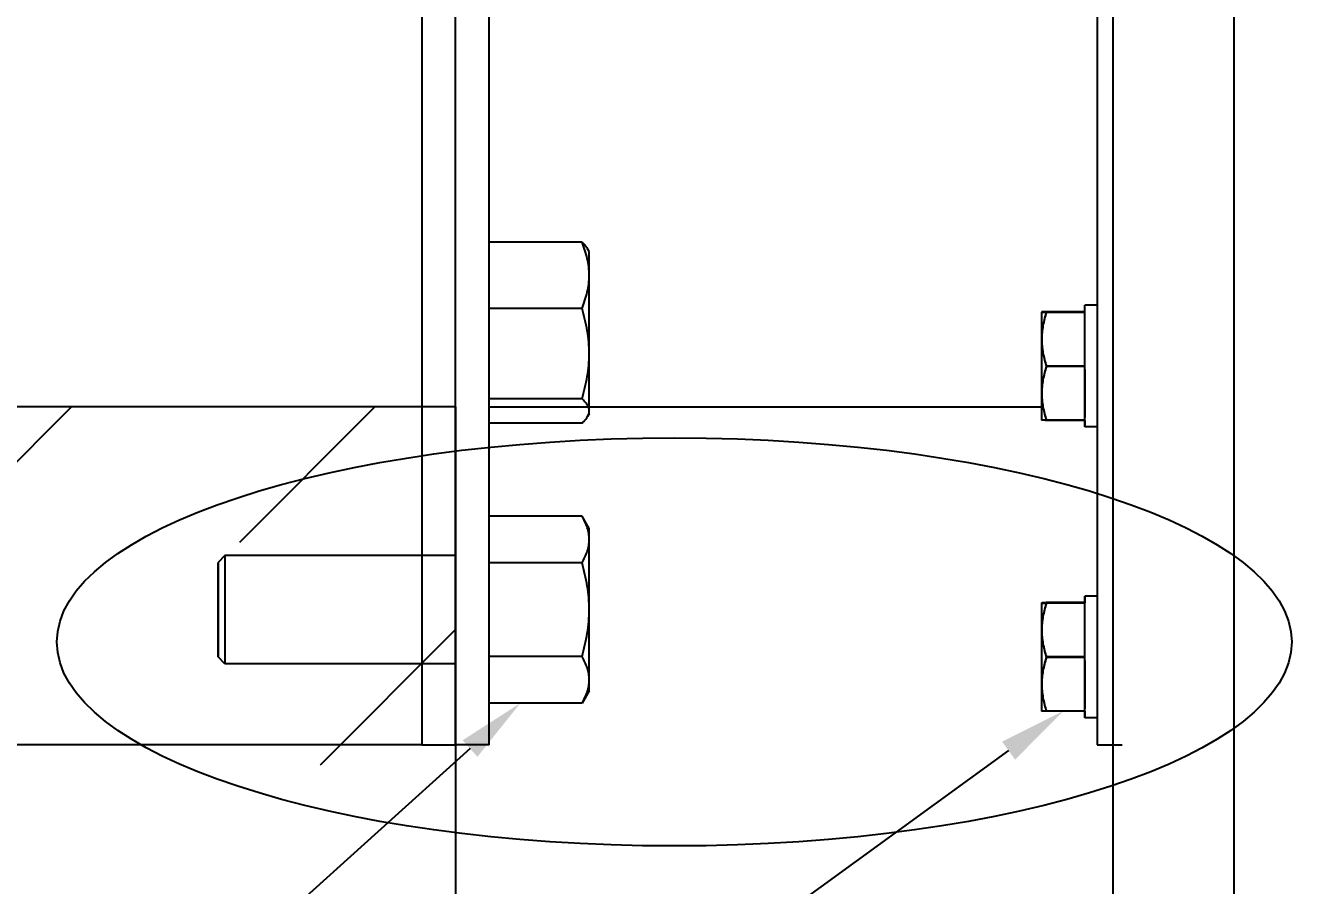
# Model space of a CAD drawing. Header units: millimetres. Extents: x 324 to 7054, y -67 to 2159.
# Drawn here: x 5983 to 6170.5, y 1331.1 to 1458.5 of the extents above; entities that cross this region are included whole.
import ezdxf
from ezdxf import colors
from ezdxf.entities.mleader import LeaderData, LeaderLine
from ezdxf.math import Vec2, Vec3

# ---------------------------------------------------------------- set-up
doc = ezdxf.new("R2010")
doc.units = ezdxf.units.MM
doc.header["$LTSCALE"] = 153.67
doc.header["$PDMODE"] = 3
doc.header["$PDSIZE"] = 8
doc.layers.get('0').update_dxf_attribs({"linetype": 'CONTINUOUS'})
doc.layers.get('Defpoints').update_dxf_attribs({"linetype": 'CONTINUOUS'})
doc.layers.add('00_BUW_DATUM', color=7, linetype='CONTINUOUS')
doc.layers.add('02___PRT_ALL_AXES', color=7, linetype='CONTINUOUS')
doc.styles.get("Standard").update_dxf_attribs({"font": 'times.ttf'})
doc.dimstyles.new('DIMSTYLE_1', dxfattribs={"dimtxt": 17.5, "dimasz": 17.5, "dimexe": 1.5, "dimexo": 1, "dimgap": 0.875, "dimtad": 1, "dimdsep": 46, "dimtxsty": 'Standard', "dimblk": '_FILLED', "dimblk1": '_FILLED', "dimblk2": '_FILLED', "dimcen": 0.09, "dimazin": 2, "dimtp": 0.01, "dimtm": 0.01, "dimtfac": 1, "dimtofl": 0, "dimtmove": 0, "dimatfit": 3, "dimldrblk": '_FILLED', "dimfxl": 1, "dimtolj": 1, "dimarcsym": 0})

# ---------------------------------------------------------------- blocks, each defined once
blk = doc.blocks.new('_FILLED')
at = {"color": 0, "linetype": 'ByBlock'}
blk.add_solid([(0, 0), (-1, 0.214), (-1, -0.214)], dxfattribs=at)
blk = doc.blocks.new('*D215')
at = {"color": 0, "linetype": 'ByBlock', "lineweight": -2}
for p, q in [((6041.66, 1671.98), (5814.92, 1671.98)), ((5816.42, 1654.48), (5816.42, 1369.48)), ((6041.66, 1351.98), (5814.92, 1351.98))]:
    blk.add_line(p, q, dxfattribs=at)
at = {"layer": 'Defpoints', "color": 0}
for p in [(6042.66, 1671.98), (5816.42, 1351.98), (6042.66, 1351.98)]:
    blk.add_point(p, dxfattribs=at)
at = {"color": 0, "linetype": 'ByBlock', "lineweight": -2, "xscale": 17.5, "yscale": 17.5, "zscale": 17.5}
for p, rotation in [((5816.42, 1671.98), 90), ((5816.42, 1351.98), 270)]:
    blk.add_blockref('_FILLED', p, dxfattribs=dict(at, rotation=rotation))
at = {"color": 0, "insert": (5792.21, 1528.57), "char_height": 17.5, "attachment_point": 2, "rotation": 90, "line_spacing_factor": 0.9}
blk.add_mtext('\\A1;320', dxfattribs=at)
blk = doc.blocks.new('*D216')
at = {"color": 0, "linetype": 'ByBlock', "lineweight": -2}
for p, q in [((6041.66, 1621.98), (5861.18, 1621.98)), ((5862.68, 1419.48), (5862.68, 1604.48)), ((6041.66, 1401.98), (5861.18, 1401.98))]:
    blk.add_line(p, q, dxfattribs=at)
at = {"layer": 'Defpoints', "color": 0}
for p in [(5862.68, 1621.98), (6042.66, 1621.98), (6042.66, 1401.98)]:
    blk.add_point(p, dxfattribs=at)
at = {"color": 0, "linetype": 'ByBlock', "lineweight": -2, "xscale": 17.5, "yscale": 17.5, "zscale": 17.5}
for p, rotation in [((5862.68, 1621.98), 90), ((5862.68, 1401.98), 270)]:
    blk.add_blockref('_FILLED', p, dxfattribs=dict(at, rotation=rotation))
at = {"color": 0, "insert": (5838.47, 1523.56), "char_height": 17.5, "attachment_point": 2, "rotation": 90, "line_spacing_factor": 0.9}
blk.add_mtext('\\A1;220', dxfattribs=at)

msp = doc.modelspace()

# ---------------------------------------------------------------- hatches: boundary and pattern name
at = {"linetype": 'ByBlock'}
h = msp.add_hatch(dxfattribs=at)
h.set_pattern_fill('ANSI31', color=256, scale=10)
h.set_pattern_definition([(45, (4677.624, 0), (-22.45064, 22.45064), [])])
h.paths.add_polyline_path([(5928.26613, 1401.97699), (5928.26613, 1381.97699), (6026.65862, 1381.97699), (6026.65862, 1351.97699), (6026.65862, 1331.97699), (6026.65862, 1102), (6046.65862, 1102), (6046.65862, 1402)])

# ---------------------------------------------------------------- linework, layer by layer
for p, q in [((6041.65862, 1671.97699), (6041.65862, 1351.97699)), ((6051.65862, 1351.97699), (6051.65862, 1511.97699)), ((6139.85862, 1415.58677), (6139.85862, 1416.0323)), ((6139.85862, 1415.58677), (6139.85862, 1416.0323)), ((6139.85862, 1415.55747), (6139.85862, 1415.99539)), ((6139.85862, 1407.60085), (6139.85862, 1408.46399)), ((6139.85862, 1407.60085), (6139.85862, 1408.46399)), ((6139.85862, 1407.50919), (6139.85862, 1408.39814)), ((6046.65862, 1402), (5928.26613, 1401.97699)), ((6046.65862, 1402), (6046.65862, 1102)), ((6051.65862, 1401.97699), (6133.45862, 1401.97699)), ((6051.65862, 1401.97699), (6133.45862, 1401.97699)), ((6051.65862, 1401.97699), (6133.45862, 1401.97699)), ((6139.85862, 1400.0323), (6139.85862, 1400.47787)), ((6139.85862, 1400.0323), (6139.85862, 1400.47787)), ((6139.85862, 1399.99159), (6139.85862, 1400.43243)), ((6139.85862, 1372.53177), (6139.85862, 1372.97699)), ((6139.85862, 1372.53177), (6139.85862, 1372.97699)), ((6139.85862, 1372.49121), (6139.85862, 1372.94022)), ((6139.85862, 1364.53334), (6139.85862, 1365.41736)), ((6139.85862, 1364.53334), (6139.85862, 1365.41736)), ((6139.85862, 1364.45125), (6139.85862, 1365.34136)), ((6139.85862, 1356.97699), (6139.85862, 1357.41385)), ((6139.85862, 1356.97699), (6139.85862, 1357.41385)), ((6139.85862, 1356.93629), (6139.85862, 1357.36351)), ((6026.65862, 1351.97699), (6009.62387, 1351.97699)), ((6041.65862, 1351.97699), (6046.65862, 1351.97699))]:
    msp.add_line(p, q, dxfattribs=at)
at = {"color": 7, "linetype": 'ByBlock'}
for p, q in [((6011.50862, 1364.97699), (6011.50862, 1378.97699)), ((6046.65862, 1379.97699), (6012.50862, 1379.97699)), ((6046.65862, 1363.97699), (6012.50862, 1363.97699))]:
    msp.add_line(p, q, dxfattribs=at)
at = {"linetype": 'ByBlock'}
msp.add_ellipse((6079.05007, 1367.19782), major_axis=(-91.42621, 0), ratio=0.330297244, dxfattribs=at)
at = {"layer": '00_BUW_DATUM', "color": 7, "linetype": 'ByBlock'}
for p, q in [((6065.38683, 1426.3663), (6051.65862, 1426.3663)), ((6066.45862, 1424.98204), (6066.21422, 1425.40536)), ((6066.45862, 1400.98204), (6066.45862, 1424.98204)), ((6065.38683, 1416.56835), (6051.65862, 1416.56835)), ((6065.38683, 1403.18408), (6051.65862, 1403.18408)), ((6066.45862, 1400.98204), (6066.21422, 1400.55873)), ((6065.38683, 1399.59778), (6051.65862, 1399.59778)), ((6065.38683, 1385.8334), (6051.65862, 1385.8334)), ((6066.45862, 1383.97699), (6065.38683, 1385.8334)), ((6066.45862, 1359.97699), (6066.45862, 1383.97699)), ((6012.50862, 1379.97699), (6011.50862, 1378.97699)), ((6011.50862, 1378.97699), (6011.50862, 1364.97699)), ((6012.50862, 1379.97699), (6012.50862, 1363.97699)), ((6065.38683, 1378.9052), (6051.65862, 1378.9052)), ((6012.50862, 1363.97699), (6011.50862, 1364.97699)), ((6065.38683, 1365.04879), (6051.65862, 1365.04879)), ((6066.45862, 1359.97699), (6065.38683, 1358.12059)), ((6065.38683, 1358.12059), (6051.65862, 1358.12059))]:
    msp.add_line(p, q, dxfattribs=at)
at = {"layer": '00_BUW_DATUM', "linetype": 'ByBlock'}
for p, q in [((6133.45862, 1400.0323), (6133.45862, 1416.0323)), ((6133.45862, 1416.0323), (6139.85862, 1416.0323)), ((6133.45862, 1400.0323), (6133.45862, 1416.0323)), ((6133.45862, 1416.0323), (6139.85862, 1416.0323)), ((6133.45862, 1400.03261), (6133.45862, 1416.03198)), ((6139.85862, 1416.073), (6134.17315, 1416.073)), ((6139.85862, 1415.99096), (6134.17315, 1415.99096)), ((6139.85862, 1416.0323), (6139.85862, 1417.0323)), ((6141.65862, 1417.0323), (6139.85862, 1417.0323)), ((6139.85862, 1416.0323), (6139.85862, 1417.0323)), ((6141.65862, 1417.0323), (6139.85862, 1417.0323)), ((6139.85862, 1415.99539), (6139.85862, 1417.0323)), ((6141.65862, 1417.0323), (6139.85862, 1417.0323)), ((6139.85862, 1408.46399), (6139.85862, 1415.58677)), ((6139.85862, 1408.46399), (6139.85862, 1415.58677)), ((6139.85862, 1408.39814), (6139.85862, 1415.55747)), ((6139.85862, 1408.0323), (6134.17315, 1408.0323)), ((6139.85862, 1408.0323), (6134.17315, 1408.0323)), ((6139.85862, 1407.95026), (6134.17315, 1407.95026)), ((6139.85862, 1400.47787), (6139.85862, 1407.60085)), ((6139.85862, 1400.47787), (6139.85862, 1407.60085)), ((6139.85862, 1407.50919), (6139.85862, 1400.43243)), ((6139.85862, 1400.0323), (6133.45862, 1400.0323)), ((6139.85862, 1400.0323), (6133.45862, 1400.0323)), ((6139.85862, 1399.99159), (6134.17315, 1399.99159)), ((6139.85862, 1399.0323), (6139.85862, 1400.0323)), ((6139.85862, 1399.0323), (6139.85862, 1400.0323)), ((6139.85862, 1399.99159), (6139.85862, 1399.0323)), ((6141.65862, 1399.0323), (6139.85862, 1399.0323)), ((6141.65862, 1399.0323), (6139.85862, 1399.0323)), ((6141.65862, 1399.0323), (6139.85862, 1399.0323)), ((6133.45862, 1356.97699), (6133.45862, 1372.97699)), ((6133.45862, 1372.97699), (6139.85862, 1372.97699)), ((6133.45862, 1356.97699), (6133.45862, 1372.97699)), ((6133.45862, 1372.97699), (6139.85862, 1372.97699)), ((6133.45862, 1356.97731), (6133.45862, 1372.97668)), ((6139.85862, 1373.0177), (6134.17315, 1373.0177)), ((6139.85862, 1372.93566), (6134.17315, 1372.93566)), ((6139.85862, 1373.97699), (6139.85862, 1372.97699)), ((6141.65862, 1373.97699), (6139.85862, 1373.97699)), ((6139.85862, 1373.97699), (6139.85862, 1372.97699)), ((6141.65862, 1373.97699), (6139.85862, 1373.97699)), ((6139.85862, 1372.93566), (6139.85862, 1373.97699)), ((6141.65862, 1373.97699), (6139.85862, 1373.97699)), ((6139.85862, 1365.41736), (6139.85862, 1372.53177)), ((6139.85862, 1365.41736), (6139.85862, 1372.53177)), ((6139.85862, 1365.34136), (6139.85862, 1372.49121)), ((6139.85862, 1364.97699), (6134.17315, 1364.97699)), ((6139.85862, 1364.97699), (6134.17315, 1364.97699)), ((6139.85862, 1364.89496), (6134.17315, 1364.89496)), ((6139.85862, 1357.41385), (6139.85862, 1364.53334)), ((6139.85862, 1357.41385), (6139.85862, 1364.53334)), ((6139.85862, 1364.45125), (6139.85862, 1357.36351)), ((6139.85862, 1356.97699), (6133.45862, 1356.97699)), ((6139.85862, 1356.97699), (6133.45862, 1356.97699)), ((6139.85862, 1356.93629), (6134.17315, 1356.93629)), ((6139.85862, 1355.97699), (6139.85862, 1356.97699)), ((6139.85862, 1355.97699), (6139.85862, 1356.97699)), ((6139.85862, 1356.93629), (6139.85862, 1355.97699)), ((6141.65862, 1355.97699), (6139.85862, 1355.97699)), ((6141.65862, 1355.97699), (6139.85862, 1355.97699)), ((6141.65862, 1355.97699), (6139.85862, 1355.97699))]:
    msp.add_line(p, q, dxfattribs=at)
at = {"layer": '00_BUW_DATUM', "color": 7, "linetype": 'ByBlock'}
for points, knots in [([(6065.38683, 1426.3663), (6065.47266, 1426.28935), (6065.78057, 1425.99941), (6066.06009, 1425.6723), (6066.21422, 1425.40536)], [0, 0, 0, 0, 0.272193196, 1, 1, 1, 1]), ([(6066.45862, 1421.46732), (6066.45862, 1422.29825), (6066.24829, 1423.98212), (6065.70763, 1425.58049), (6065.38683, 1426.3663)], [0, 0, 0, 0, 0.494686466, 1, 1, 1, 1]), ([(6065.38683, 1416.56835), (6065.70763, 1417.35416), (6066.24829, 1418.95253), (6066.45862, 1420.6364), (6066.45862, 1421.46732)], [0, 0, 0, 0, 0.505313548, 1, 1, 1, 1]), ([(6066.45862, 1409.87621), (6066.45862, 1411.00774), (6066.2536, 1413.27639), (6065.71146, 1415.48208), (6065.38683, 1416.56835)], [0, 0, 0, 0, 0.499511941, 1, 1, 1, 1]), ([(6065.38683, 1403.18408), (6065.71146, 1404.27035), (6066.2536, 1406.47604), (6066.45862, 1408.74469), (6066.45862, 1409.87621)], [0, 0, 0, 0, 0.500488073, 1, 1, 1, 1]), ([(6066.45862, 1401.39093), (6066.45862, 1401.54447), (6066.40295, 1401.86639), (6066.17372, 1402.32433), (6065.82546, 1402.7685), (6065.54188, 1403.04506), (6065.38683, 1403.18408)], [0, 0, 0, 0, 0.214569001, 0.44760164, 0.708958453, 1, 1, 1, 1]), ([(6066.21422, 1400.55873), (6066.28975, 1400.68954), (6066.41257, 1400.95735), (6066.45862, 1401.2503), (6066.45862, 1401.39093)], [0, 0, 0, 0, 0.51785332, 1, 1, 1, 1]), ([(6065.38683, 1399.59778), (6065.47266, 1399.67474), (6065.78057, 1399.96467), (6066.06009, 1400.29179), (6066.21422, 1400.55873)], [0, 0, 0, 0, 0.272193196, 1, 1, 1, 1]), ([(6066.45862, 1382.3693), (6066.45862, 1382.6631), (6066.40741, 1383.25759), (6066.1079, 1384.44557), (6065.70078, 1385.28962), (6065.38683, 1385.8334)], [0, 0, 0, 0, 0.24057587, 0.48584751, 1, 1, 1, 1]), ([(6065.38683, 1378.9052), (6065.70078, 1379.44897), (6066.1079, 1380.29303), (6066.40741, 1381.481), (6066.45862, 1382.0755), (6066.45862, 1382.3693)], [0, 0, 0, 0, 0.514152504, 0.759424143, 1, 1, 1, 1]), ([(6066.45862, 1371.97699), (6066.45862, 1373.14815), (6066.25402, 1375.49425), (6065.71178, 1377.77952), (6065.38683, 1378.9052)], [0, 0, 0, 0, 0.499895669, 1, 1, 1, 1]), ([(6065.38683, 1365.04879), (6065.71178, 1366.17447), (6066.25402, 1368.45974), (6066.45862, 1370.80584), (6066.45862, 1371.97699)], [0, 0, 0, 0, 0.500104345, 1, 1, 1, 1]), ([(6066.45862, 1361.58469), (6066.45862, 1361.87849), (6066.40741, 1362.47298), (6066.1079, 1363.66096), (6065.70078, 1364.50501), (6065.38683, 1365.04879)], [0, 0, 0, 0, 0.24057587, 0.48584751, 1, 1, 1, 1]), ([(6065.38683, 1358.12059), (6065.70078, 1358.66436), (6066.1079, 1359.50842), (6066.40741, 1360.69639), (6066.45862, 1361.29089), (6066.45862, 1361.58469)], [0, 0, 0, 0, 0.514152504, 0.759424143, 1, 1, 1, 1])]:
    msp.add_open_spline(points, degree=3, knots=knots, dxfattribs=at)
at = {"layer": '00_BUW_DATUM', "linetype": 'ByBlock'}
for points, knots in [([(6134.17315, 1416.073), (6134.07467, 1416.06997), (6133.93512, 1416.06542), (6133.76147, 1416.0582), (6133.65766, 1416.05343), (6133.57708, 1416.0479), (6133.51269, 1416.04444), (6133.48351, 1416.03755), (6133.45862, 1416.03646), (6133.45862, 1416.03198)], [0, 0, 0, 0, 0.412424599, 0.583858236, 0.728742188, 0.844605655, 0.929348389, 0.981238142, 1, 1, 1, 1]), ([(6134.17315, 1416.0323), (6133.95748, 1415.38529), (6133.5963, 1414.07064), (6133.45862, 1412.70924), (6133.45862, 1412.0323)], [0, 0, 0, 0, 0.501864422, 1, 1, 1, 1]), ([(6134.17315, 1416.0323), (6133.95748, 1415.38529), (6133.5963, 1414.07064), (6133.45862, 1412.70924), (6133.45862, 1412.0323)], [0, 0, 0, 0, 0.501864422, 1, 1, 1, 1]), ([(6133.45862, 1416.03198), (6133.45862, 1416.0275), (6133.48351, 1416.0264), (6133.51268, 1416.01953), (6133.57707, 1416.01605), (6133.65765, 1416.01053), (6133.76146, 1416.00576), (6133.93511, 1415.99855), (6134.07467, 1415.99399), (6134.17315, 1415.99096)], [0, 0, 0, 0, 0.018742585, 0.070655721, 0.155371791, 0.271256253, 0.416129428, 0.587567446, 1, 1, 1, 1]), ([(6134.17315, 1415.99096), (6133.95745, 1415.34055), (6133.59625, 1414.01901), (6133.45862, 1412.65096), (6133.45862, 1411.97061)], [0, 0, 0, 0, 0.501793616, 1, 1, 1, 1]), ([(6133.45862, 1412.0323), (6133.45862, 1411.35537), (6133.59631, 1409.99397), (6133.95748, 1408.67932), (6134.17315, 1408.0323)], [0, 0, 0, 0, 0.498127019, 1, 1, 1, 1]), ([(6133.45862, 1412.0323), (6133.45862, 1411.35537), (6133.59631, 1409.99397), (6133.95748, 1408.67932), (6134.17315, 1408.0323)], [0, 0, 0, 0, 0.498127019, 1, 1, 1, 1]), ([(6133.45862, 1411.97061), (6133.45862, 1411.29027), (6133.59625, 1409.92222), (6133.95744, 1408.60069), (6134.17315, 1407.95026)], [0, 0, 0, 0, 0.498197822, 1, 1, 1, 1]), ([(6134.17315, 1408.0323), (6133.95748, 1407.38529), (6133.5963, 1406.07064), (6133.45862, 1404.70924), (6133.45862, 1404.0323)], [0, 0, 0, 0, 0.501864422, 1, 1, 1, 1]), ([(6134.17315, 1408.0323), (6133.95748, 1407.38529), (6133.5963, 1406.07064), (6133.45862, 1404.70924), (6133.45862, 1404.0323)], [0, 0, 0, 0, 0.501864422, 1, 1, 1, 1]), ([(6134.17315, 1407.95026), (6133.95752, 1407.30671), (6133.59635, 1405.99905), (6133.45862, 1404.6444), (6133.45862, 1403.97093)], [0, 0, 0, 0, 0.501937384, 1, 1, 1, 1]), ([(6133.45862, 1404.0323), (6133.45862, 1403.35537), (6133.59631, 1401.99397), (6133.95748, 1400.67932), (6134.17315, 1400.0323)], [0, 0, 0, 0, 0.498127019, 1, 1, 1, 1]), ([(6133.45862, 1404.0323), (6133.45862, 1403.35537), (6133.59631, 1401.99397), (6133.95748, 1400.67932), (6134.17315, 1400.0323)], [0, 0, 0, 0, 0.498127019, 1, 1, 1, 1]), ([(6133.45862, 1403.97093), (6133.45862, 1403.29746), (6133.59636, 1401.94282), (6133.95752, 1400.63515), (6134.17315, 1399.99159)], [0, 0, 0, 0, 0.498054058, 1, 1, 1, 1]), ([(6134.17315, 1399.99159), (6134.07467, 1399.99462), (6133.93512, 1399.99918), (6133.76147, 1400.00639), (6133.65766, 1400.01116), (6133.57708, 1400.01669), (6133.51269, 1400.02015), (6133.48351, 1400.02704), (6133.45862, 1400.02813), (6133.45862, 1400.03261)], [0, 0, 0, 0, 0.412424612, 0.583858253, 0.728742208, 0.844605676, 0.929348407, 0.981238149, 1, 1, 1, 1]), ([(6134.17315, 1373.0177), (6134.07467, 1373.01467), (6133.93512, 1373.01011), (6133.76147, 1373.0029), (6133.65766, 1372.99813), (6133.57708, 1372.9926), (6133.51269, 1372.98914), (6133.48351, 1372.98225), (6133.45862, 1372.98116), (6133.45862, 1372.97668)], [0, 0, 0, 0, 0.412424599, 0.583858236, 0.728742188, 0.844605655, 0.929348389, 0.981238142, 1, 1, 1, 1]), ([(6134.17315, 1372.97699), (6133.95748, 1372.32998), (6133.5963, 1371.01533), (6133.45862, 1369.65393), (6133.45862, 1368.97699)], [0, 0, 0, 0, 0.501864422, 1, 1, 1, 1]), ([(6134.17315, 1372.97699), (6133.95748, 1372.32998), (6133.5963, 1371.01533), (6133.45862, 1369.65393), (6133.45862, 1368.97699)], [0, 0, 0, 0, 0.501864422, 1, 1, 1, 1]), ([(6133.45862, 1372.97668), (6133.45862, 1372.9722), (6133.48351, 1372.9711), (6133.51268, 1372.96422), (6133.57707, 1372.96075), (6133.65765, 1372.95523), (6133.76146, 1372.95045), (6133.93511, 1372.94324), (6134.07467, 1372.93869), (6134.17315, 1372.93566)], [0, 0, 0, 0, 0.018742585, 0.070655721, 0.155371791, 0.271256253, 0.416129428, 0.587567446, 1, 1, 1, 1]), ([(6134.17315, 1372.93566), (6133.95745, 1372.28524), (6133.59625, 1370.96371), (6133.45862, 1369.59566), (6133.45862, 1368.91531)], [0, 0, 0, 0, 0.501793616, 1, 1, 1, 1]), ([(6133.45862, 1368.97699), (6133.45862, 1368.30006), (6133.59631, 1366.93867), (6133.95748, 1365.62401), (6134.17315, 1364.97699)], [0, 0, 0, 0, 0.498127019, 1, 1, 1, 1]), ([(6133.45862, 1368.97699), (6133.45862, 1368.30006), (6133.59631, 1366.93867), (6133.95748, 1365.62401), (6134.17315, 1364.97699)], [0, 0, 0, 0, 0.498127019, 1, 1, 1, 1]), ([(6133.45862, 1368.91531), (6133.45862, 1368.23497), (6133.59625, 1366.86692), (6133.95744, 1365.54538), (6134.17315, 1364.89496)], [0, 0, 0, 0, 0.498197822, 1, 1, 1, 1]), ([(6134.17315, 1364.97699), (6133.95748, 1364.32998), (6133.5963, 1363.01533), (6133.45862, 1361.65393), (6133.45862, 1360.97699)], [0, 0, 0, 0, 0.501864422, 1, 1, 1, 1]), ([(6134.17315, 1364.97699), (6133.95748, 1364.32998), (6133.5963, 1363.01533), (6133.45862, 1361.65393), (6133.45862, 1360.97699)], [0, 0, 0, 0, 0.501864422, 1, 1, 1, 1]), ([(6134.17315, 1364.89496), (6133.95752, 1364.25141), (6133.59635, 1362.94375), (6133.45862, 1361.5891), (6133.45862, 1360.91562)], [0, 0, 0, 0, 0.501937384, 1, 1, 1, 1]), ([(6133.45862, 1360.97699), (6133.45862, 1360.30006), (6133.59631, 1358.93867), (6133.95748, 1357.62401), (6134.17315, 1356.97699)], [0, 0, 0, 0, 0.498127019, 1, 1, 1, 1]), ([(6133.45862, 1360.97699), (6133.45862, 1360.30006), (6133.59631, 1358.93867), (6133.95748, 1357.62401), (6134.17315, 1356.97699)], [0, 0, 0, 0, 0.498127019, 1, 1, 1, 1]), ([(6133.45862, 1360.91562), (6133.45862, 1360.24216), (6133.59636, 1358.88751), (6133.95752, 1357.57985), (6134.17315, 1356.93629)], [0, 0, 0, 0, 0.498054058, 1, 1, 1, 1]), ([(6134.17315, 1356.93629), (6134.07467, 1356.93932), (6133.93512, 1356.94387), (6133.76147, 1356.95108), (6133.65766, 1356.95586), (6133.57708, 1356.96139), (6133.51269, 1356.96485), (6133.48351, 1356.97174), (6133.45862, 1356.97283), (6133.45862, 1356.97731)], [0, 0, 0, 0, 0.412424612, 0.583858253, 0.728742208, 0.844605676, 0.929348407, 0.981238149, 1, 1, 1, 1])]:
    msp.add_open_spline(points, degree=3, knots=knots, dxfattribs=at)
at = {"layer": '02___PRT_ALL_AXES', "linetype": 'ByBlock'}
for p, q in [((6046.65862, 1351.97699), (6046.65862, 1671.97699)), ((6046.65862, 1351.97699), (6046.65862, 1671.97699)), ((6046.65862, 1351.97699), (6046.65862, 1671.97699)), ((6051.65862, 1351.97699), (6051.65862, 1671.97699)), ((6051.65862, 1351.97699), (6051.65862, 1671.97699)), ((6051.65862, 1351.97699), (6051.65862, 1671.97699)), ((6141.65862, 1671.97699), (6141.65862, 1351.97699)), ((6141.65862, 1671.97699), (6141.65862, 1351.97699)), ((6141.65862, 1671.97699), (6141.65862, 1351.97699)), ((6143.98871, 1494.75635), (6143.98871, 1219.08391)), ((6161.92854, 1480.00478), (6161.92854, 1219.08391)), ((6051.65862, 1351.97699), (6046.65862, 1351.97699)), ((6051.65862, 1351.97699), (6046.65862, 1351.97699)), ((6051.65862, 1351.97699), (6046.65862, 1351.97699)), ((6141.65862, 1351.97699), (6143.98871, 1351.97699)), ((6141.65862, 1351.97699), (6144.38871, 1351.97699)), ((6141.65862, 1351.97699), (6145.38871, 1351.97699))]:
    msp.add_line(p, q, dxfattribs=at)
at = {"layer": '02___PRT_ALL_AXES', "color": 7, "linetype": 'ByBlock'}
for p, q in [((6046.65862, 1351.97699), (6046.65862, 1671.97699)), ((6051.65862, 1351.97699), (6051.65862, 1671.97699)), ((6051.65862, 1351.97699), (6046.65862, 1351.97699))]:
    msp.add_line(p, q, dxfattribs=at)

# ---------------------------------------------------------------- dimensions: what is measured, and where the dimension line sits
at = {"linetype": 'ByBlock'}
for base, p1, p2, angle, picture, middle in [((5816.41838, 1351.97699), (6042.65862, 1671.97699), (6042.65862, 1351.97699), 270, '*D215', (5816.41838, 1528.5724)), ((5862.67978, 1621.97699), (6042.65862, 1401.97699), (6042.65862, 1621.97699), 90, '*D216', (5862.67978, 1523.56064))]:
    dim = msp.add_linear_dim(base=base, p1=p1, p2=p2, angle=angle, dimstyle='DIMSTYLE_1', dxfattribs=at)
    dim.commit()
    dim.dimension.update_dxf_attribs({"geometry": picture, "text_midpoint": middle, "dimtype": 160})

# ---------------------------------------------------------------- leaders
ml = msp.add_multileader_mtext('Standard', dxfattribs=at)
ml.set_content('\\A1;5/8"-11 UNC/M16 (X8NOS)\\PON PCD 280')
ml.set_leader_properties(linetype='ByLayer')
ml.build(insert=Vec2(0, 0))
ml.multileader.update_dxf_attribs({"text_right_attachment_type": 6, "arrow_head_size": 10})
ctx = ml.context
ctx.base_point, ctx.char_height, ctx.arrow_head_size, ctx.plane_origin = Vec3(5819.24058, 1314.92715), 10, 10, Vec3(6056.23469, 1358.12059)
ctx.right_attachment, ctx.text_align_type = 6, 2
notes = []
notes.append((ctx, [(0, (1, 1, 0), (6002.48067, 1309.68923), (-1, 0), 8, [(0, [(6056.23469, 1358.12059)], 0, [])])]))
ctx.mtext.insert, ctx.mtext.alignment, ctx.mtext.flow_direction = Vec3(5992.48067, 1320.16507), 3, 5
ml = msp.add_multileader_mtext('Standard', dxfattribs=at)
ml.set_content('\\A1;3/8"-16 UNC/M10(X8NOS)\\PON PCD 294')
ml.set_leader_properties(linetype='ByLayer')
ml.build(insert=Vec2(0, 0))
ml.multileader.update_dxf_attribs({"text_right_attachment_type": 6, "arrow_head_size": 10})
ctx = ml.context
ctx.base_point, ctx.char_height, ctx.arrow_head_size, ctx.plane_origin = Vec3(5815.96705, 1260.04779), 10, 10, Vec3(6136.65862, 1356.97699)
ctx.right_attachment, ctx.text_align_type = 6, 2
notes.append((ctx, [(0, (1, 1, 0), (5995.62387, 1254.80987), (-1, 0), 8, [(0, [(6136.65862, 1356.97699)], 0, [])])]))
ctx.mtext.insert, ctx.mtext.alignment, ctx.mtext.flow_direction = Vec3(5985.62387, 1265.28571), 3, 5
for ctx, leaders in notes:
    for number, flags, end, landing, length, lines in leaders:
        leader = LeaderData()
        leader.index, (leader.has_last_leader_line, leader.has_dogleg_vector, leader.attachment_direction) = number, flags
        leader.last_leader_point, leader.dogleg_vector, leader.dogleg_length = Vec3(end), Vec3(landing), length
        for number, points, colour, breaks in lines:
            line = LeaderLine()
            line.index, line.vertices, line.color, line.breaks = number, Vec3.list(points), colors.encode_raw_color(colour), breaks
            leader.lines.append(line)
        ctx.leaders.append(leader)

doc.saveas('drawing.dxf')
